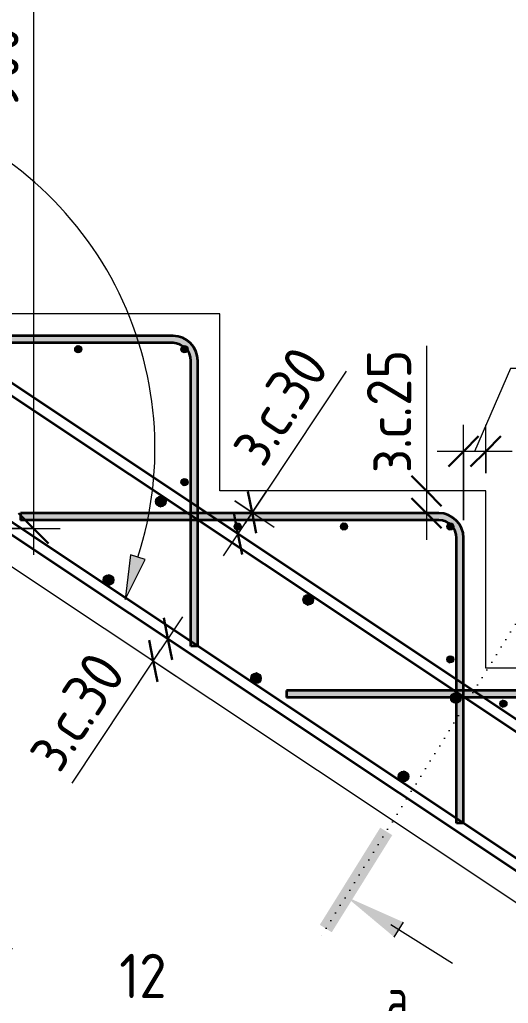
# Model space of a CAD drawing. Header units: millimetres. Extents: x 1059 to 21651, y -4238 to 7265.
# Drawn here: x 2344 to 2896, y -2148 to -1038 of the extents above; entities that cross this region are included whole.
import ezdxf

# ---------------------------------------------------------------- set-up
doc = ezdxf.new("R2010")
doc.units = ezdxf.units.MM
doc.linetypes.add('04 Пунктир 10мм', pattern=[10, 0, -10])
for name, color, linetype, lineweight in [('AA_Dim', 7, 'Continuous', 9), ('AA_Dim-20', 7, 'Continuous', 9), ('AA_Oformlenie', 7, 'Continuous', 9), ('AA_Razrez', 7, 'Continuous', 9), ('AA_Vinoska', 7, 'Continuous', 9), ('AF_Perekritie', 7, 'Continuous', 60), ('AF_Perekritie_Опалубка', 253, 'Continuous', 20), ('KR_Armatura', 7, 'Continuous', 20), ('KR_Armatura_Tonkie', 7, 'Continuous', 20)]:
    doc.layers.add(name, color=color, linetype=linetype, lineweight=lineweight)
doc.styles.add('ISOCPEUR_1', font='isocpeur.TTF', dxfattribs={"width": 0.9, "height": 50})
doc.styles.add('ISOCPEUR_3', font='isocpeur.TTF', dxfattribs={"width": 0.7, "height": 50})
doc.dimstyles.new('00_Точн_3_знака__прозр_', dxfattribs={"dimscale": 304.8, "dimtxt": 50.137748, "dimasz": 0.111549, "dimexe": 0.098425, "dimexo": 0.065617, "dimgap": 0.006562, "dimtad": 1, "dimdec": 3, "dimrnd": 0.001, "dimdsep": 46, "dimtxsty": 'ISOCPEUR_1', "dimblk1": 'OBLIQUE', "dimblk2": 'OBLIQUE', "dimsah": 1, "dimcen": 0.09, "dimdle": 0.098425, "dimazin": 0, "dimtfac": 1, "dimtdec": 4, "dimtix": 1, "dimtmove": 1, "dimatfit": 3, "dimfxl": 1, "dimtvp": 1, "dimtolj": 1, "dimtzin": 0, "dimlwd": 18, "dimlwe": 18, "dimarcsym": 2})
doc.dimstyles.new('05_Округл_5мм__прозр__1', dxfattribs={"dimscale": 304.8, "dimtxt": 50.137748, "dimasz": 0.111549, "dimexe": 0.098425, "dimexo": 0.065617, "dimgap": 0.006562, "dimtad": 1, "dimdec": 0, "dimrnd": 5, "dimdsep": 46, "dimtxsty": 'ISOCPEUR_1', "dimblk1": 'OBLIQUE', "dimblk2": 'OBLIQUE', "dimsah": 1, "dimcen": 0.09, "dimdle": 0.098425, "dimazin": 0, "dimtfac": 1, "dimtdec": 4, "dimtix": 1, "dimtmove": 1, "dimatfit": 3, "dimfxl": 1, "dimtvp": 1, "dimtolj": 1, "dimtzin": 0, "dimlwd": 18, "dimlwe": 18, "dimarcsym": 2})

# ---------------------------------------------------------------- blocks, each defined once
blk = doc.blocks.new('Лестница - Лестница-3665978-КР_РЗ_Арм_1')
at = {"layer": 'AF_Perekritie', "lineweight": 20}
for p, q in [((2570, -1370), (2270, -1370)), ((2570, -1570), (2570, -1370)), ((2870, -1570), (2570, -1570)), ((2870, -1770), (2870, -1570)), ((2270, -1612.2), (4369.6, -3010)), ((3170, -1770), (2870, -1770))]:
    blk.add_line(p, q, dxfattribs=at)
blk = doc.blocks.new('079_Обозначение загиба стержня _ЭлУзла_ - Невидимые линии-4117713-КР_РЗ_Арм_1')
at = {"layer": 'AA_Oformlenie'}
blk.add_hatch(color=256, dxfattribs=at).paths.add_polyline_path([(2462.8, -1692.5), (2485.7, -1647.2), (2468.9, -1642.1)])
for p, q in [((2468.9, -1642.1), (2462.8, -1692.5)), ((2485.7, -1647.2), (2468.9, -1642.1)), ((2462.8, -1692.5), (2485.7, -1647.2))]:
    blk.add_line(p, q, dxfattribs=at)
blk.add_arc((2096.6, -1522), 400, 342.1534, 72.6534, dxfattribs=at)
blk = doc.blocks.new('DIMBLOCK2-КР_РЗ_Арм_1')
at = {"layer": 'AA_Dim-20', "lineweight": 18}
for p, q in [((2712.3, -1434.9), (2621.6, -1571.3)), ((2622.9, -1569.2), (2573.7, -1643.2)), ((2621.6, -1571.3), (2598.3, -1606.2)), ((2586.6, -1581.1), (2631.3, -1610.8)), ((2606.3, -1594.2), (2586.6, -1581.1)), ((2593.7, -1620.4), (2565.4, -1601.6)), ((2590.3, -1618.2), (2593.7, -1620.4))]:
    blk.add_line(p, q, dxfattribs=at)
at = {"layer": 'AA_Dim-20', "lineweight": 30}
for p, q in [((2606.3, -1594.2), (2601.6, -1570.6)), ((2590.3, -1618.2), (2585.6, -1594.6)), ((2606.3, -1594.2), (2611, -1617.7)), ((2590.3, -1618.2), (2595.1, -1641.8))]:
    blk.add_line(p, q, dxfattribs=at)
at = {"layer": 'AA_Dim-20', "color": 0, "lineweight": 18, "insert": (2576.8, -1517.4), "char_height": 50, "width": 172.55, "attachment_point": 1, "rotation": 56.3466, "line_spacing_factor": 1.135194, "style": 'ISOCPEUR_1'}
blk.add_mtext('з.с.30', dxfattribs=at)
blk = doc.blocks.new('_Oblique')
at = {"color": 0, "linetype": 'ByBlock', "lineweight": -2}
blk.add_line((-0.5, -0.5), (0.5, 0.5), dxfattribs=at)
blk = doc.blocks.new('DIMBLOCK3-КР_РЗ_Арм_1')
at = {"layer": 'AA_Dim-20', "lineweight": 18}
for p, q in [((2803.1, -1406.1), (2803.1, -1569.8)), ((2803.1, -1540), (2803.1, -1625)), ((2807.1, -1570), (2773.1, -1570)), ((2803.1, -1569.8), (2803.1, -1582.5)), ((2803.1, -1570), (2807.1, -1570)), ((2807.1, -1595), (2773.1, -1595)), ((2803.1, -1595), (2807.1, -1595))]:
    blk.add_line(p, q, dxfattribs=at)
at = {"layer": 'AA_Dim-20', "lineweight": 30}
for p, q in [((2803.1, -1570), (2786.1, -1553)), ((2803.1, -1570), (2820.1, -1587)), ((2803.1, -1595), (2786.1, -1578)), ((2803.1, -1595), (2820.1, -1612))]:
    blk.add_line(p, q, dxfattribs=at)
at = {"layer": 'AA_Dim-20', "color": 0, "lineweight": 18, "insert": (2735.9, -1549.8), "char_height": 50, "width": 172.55, "attachment_point": 1, "rotation": 90, "line_spacing_factor": 1.135194, "style": 'ISOCPEUR_1'}
blk.add_mtext('з.с.25', dxfattribs=at)
blk = doc.blocks.new('DIMBLOCK4-КР_РЗ_Арм_1')
at = {"layer": 'AA_Dim-20', "lineweight": 18}
for p, q in [((2898.1, -1431.7), (2857.5, -1525.3)), ((3061.9, -1431.7), (2898.1, -1431.7)), ((2845, -1603), (2845, -1495.3)), ((2870, -1550), (2870, -1495.3)), ((2900, -1525.3), (2815, -1525.3)), ((2845, -1525.3), (2845, -1603)), ((2870, -1525.3), (2870, -1550))]:
    blk.add_line(p, q, dxfattribs=at)
at = {"layer": 'AA_Dim-20', "lineweight": 30}
for p, q in [((2845, -1525.3), (2862, -1508.3)), ((2870, -1525.3), (2887, -1508.3)), ((2845, -1525.3), (2828, -1542.3)), ((2870, -1525.3), (2853, -1542.3))]:
    blk.add_line(p, q, dxfattribs=at)
at = {"layer": 'AA_Dim-20', "color": 0, "lineweight": 18, "insert": (2918.1, -1364.6), "char_height": 50, "width": 172.55, "attachment_point": 1, "line_spacing_factor": 1.135194, "style": 'ISOCPEUR_1'}
blk.add_mtext('з.с.25', dxfattribs=at)
blk = doc.blocks.new('Разрез - Номер узла_ спереди-394134-КР_РЗ_Арм_1')
at = {"layer": 'AA_Razrez'}
for points in [[(2750.9, -1949.9), (2764.5, -1958.3), (2696.2, -2067.9), (2682.7, -2059.5)], [(2777.2, -2056.6), (2766.7, -2073.4), (2712, -2027.6)]]:
    blk.add_hatch(color=256, dxfattribs=at).paths.add_polyline_path(points)
for p, q in [((2762.9, -2059.3), (2832.5, -2102.7)), ((2766.7, -2073.4), (2777.2, -2056.6))]:
    blk.add_line(p, q, dxfattribs=at)
blk = doc.blocks.new('DIMBLOCK12-КР_РЗ_Арм_1')
at = {"layer": 'AA_Dim-20', "lineweight": 18}
for p, q in [((2478.1, -1786.8), (2528, -1711.9)), ((2508, -1734.6), (2536.3, -1753.5)), ((2511.3, -1736.8), (2508, -1734.6)), ((2493.8, -1763.1), (2503, -1749.3)), ((2403.1, -1899.5), (2493.8, -1763.1)), ((2491.4, -1759.6), (2519.7, -1778.4)), ((2494.7, -1761.8), (2491.4, -1759.6))]:
    blk.add_line(p, q, dxfattribs=at)
at = {"layer": 'AA_Dim-20', "lineweight": 30}
for p, q in [((2511.3, -1736.8), (2506.6, -1713.3)), ((2494.7, -1761.8), (2490, -1738.2)), ((2511.3, -1736.8), (2516.1, -1760.4)), ((2494.7, -1761.8), (2499.4, -1785.4))]:
    blk.add_line(p, q, dxfattribs=at)
at = {"layer": 'AA_Dim-20', "color": 0, "lineweight": 18, "insert": (2347.2, -1862.3), "char_height": 50, "width": 172.55, "attachment_point": 1, "rotation": 56.3466, "line_spacing_factor": 1.135194, "style": 'ISOCPEUR_1'}
blk.add_mtext('з.с.30', dxfattribs=at)
blk = doc.blocks.new('DIMBLOCK32-КР_РЗ_Арм_1')
at = {"layer": 'AA_Dim-20', "lineweight": 18}
for p, q in [((2359.6, -680), (2359.6, -1642.2)), ((2246, -710), (2389.6, -710)), ((2359.6, -710), (2246, -710)), ((2359.6, -1046.2), (2359.6, -1159.9)), ((2359.6, -1159.9), (2359.6, -1161.1)), ((2290, -1612.2), (2389.6, -1612.2)), ((2359.6, -1612.2), (2290, -1612.2))]:
    blk.add_line(p, q, dxfattribs=at)
at = {"layer": 'AA_Dim-20', "lineweight": 30}
for p, q in [((2359.6, -710), (2342.6, -693)), ((2359.6, -710), (2376.6, -727)), ((2359.6, -1612.2), (2342.6, -1595.2)), ((2359.6, -1612.2), (2376.6, -1629.2))]:
    blk.add_line(p, q, dxfattribs=at)
at = {"layer": 'AA_Dim-20', "color": 0, "lineweight": 18, "insert": (2292.5, -1139.9), "char_height": 50, "width": 112.384, "attachment_point": 1, "rotation": 90, "line_spacing_factor": 1.135194, "style": 'ISOCPEUR_1'}
blk.add_mtext('900', dxfattribs=at)
blk = doc.blocks.new('DIMBLOCK35-КР_РЗ_Арм_1')
at = {"layer": 'AA_Dim-20', "lineweight": 30}
for p, q in [((2220, -2086.7), (2237, -2069.7)), ((2270, -2086.7), (2287, -2069.7)), ((2220, -2086.7), (2203, -2103.7)), ((2270, -2086.7), (2253, -2103.7))]:
    blk.add_line(p, q, dxfattribs=at)
at = {"layer": 'AA_Dim-20', "lineweight": 18}
for p, q in [((2220, -2082.6), (2220, -2116.7)), ((2220, -2086.7), (2220, -2082.6)), ((2270, -2082.6), (2270, -2116.7)), ((2270, -2086.7), (2270, -2082.6)), ((2220, -2086.7), (2300, -2086.7)), ((2253.4, -2086.7), (2245, -2086.7)), ((2335.9, -2086.7), (2253.4, -2086.7))]:
    blk.add_line(p, q, dxfattribs=at)
at = {"layer": 'AA_Dim-20', "color": 0, "lineweight": 18, "insert": (2273.4, -2019.5), "char_height": 50, "width": 74.923, "attachment_point": 1, "line_spacing_factor": 1.135194, "style": 'ISOCPEUR_1'}
blk.add_mtext('50', dxfattribs=at)

msp = doc.modelspace()

# ---------------------------------------------------------------- hatches: boundary and pattern name
at = {"layer": 'KR_Armatura'}
h = msp.add_hatch(color=256, dxfattribs=at)
edge = h.paths.add_edge_path()
edge.add_arc((2410, -1410), 4, 0, 360)
for points in [[(2408.7639, -1413.8042), (2413.2361, -1412.3511), (2413.2361, -1407.6489), (2408.7639, -1406.1958), (2406, -1410)], [(2528.7639, -1413.8042), (2533.2361, -1412.3511), (2533.2361, -1407.6489), (2528.7639, -1406.1958), (2526, -1410)], [(2528.7639, -1563.8042), (2533.2361, -1562.3511), (2533.2361, -1557.6489), (2528.7639, -1556.1958), (2526, -1560)], [(2502.8529, -1587.8169), (2508.2296, -1585.1541), (2508.6119, -1579.1663), (2503.6175, -1575.8413), (2498.2407, -1578.5041), (2497.8584, -1584.4919)], [(2588.7639, -1613.8042), (2593.2361, -1612.3511), (2593.2361, -1607.6489), (2588.7639, -1606.1958), (2586, -1610)], [(2708.7639, -1613.8042), (2713.2361, -1612.3511), (2713.2361, -1607.6489), (2708.7639, -1606.1958), (2706, -1610)], [(2828.7639, -1613.8042), (2833.2361, -1612.3511), (2833.2361, -1607.6489), (2828.7639, -1606.1958), (2826, -1610)], [(2443.8119, -1676.5013), (2449.1887, -1673.8385), (2449.571, -1667.8507), (2444.5766, -1664.5257), (2439.1998, -1667.1885), (2438.8175, -1673.1763)], [(2669.3339, -1698.6504), (2674.7107, -1695.9876), (2675.093, -1689.9997), (2670.0986, -1686.6747), (2664.7218, -1689.3375), (2664.3395, -1695.3254)], [(2828.7639, -1763.8042), (2833.2361, -1762.3511), (2833.2361, -1757.6489), (2828.7639, -1756.1958), (2826, -1760)], [(2610.293, -1787.3348), (2615.6697, -1784.672), (2616.0521, -1778.6842), (2611.0576, -1775.3592), (2605.6809, -1778.022), (2605.2986, -1784.0098)], [(2835.815, -1809.4838), (2841.1918, -1806.821), (2841.5741, -1800.8332), (2836.5796, -1797.5082), (2831.2029, -1800.171), (2830.8206, -1806.1588)], [(2888.7639, -1813.8042), (2893.2361, -1812.3511), (2893.2361, -1807.6489), (2888.7639, -1806.1958), (2886, -1810)], [(2776.7741, -1898.1682), (2782.1508, -1895.5054), (2782.5331, -1889.5176), (2777.5387, -1886.1926), (2772.162, -1888.8554), (2771.7796, -1894.8432)]]:
    msp.add_hatch(color=256, dxfattribs=at).paths.add_polyline_path(points)
h = msp.add_hatch(color=256, dxfattribs=at)
edge = h.paths.add_edge_path()
edge.add_arc((2530, -1410), 4, 0, 360)
h = msp.add_hatch(color=256, dxfattribs=at)
edge = h.paths.add_edge_path()
edge.add_arc((2530, -1560), 4, 0, 360)
h = msp.add_hatch(color=256, dxfattribs=at)
edge = h.paths.add_edge_path()
edge.add_arc((2503.2352, -1581.8291), 6, 0, 360)
h = msp.add_hatch(color=256, dxfattribs=at)
edge = h.paths.add_edge_path()
edge.add_arc((2590, -1610), 4, 0, 360)
h = msp.add_hatch(color=256, dxfattribs=at)
edge = h.paths.add_edge_path()
edge.add_arc((2710, -1610), 4, 0, 360)
h = msp.add_hatch(color=256, dxfattribs=at)
edge = h.paths.add_edge_path()
edge.add_arc((2830, -1610), 4, 0, 360)
h = msp.add_hatch(color=256, dxfattribs=at)
edge = h.paths.add_edge_path()
edge.add_arc((2444.1942, -1670.5135), 6, 0, 360)
h = msp.add_hatch(color=256, dxfattribs=at)
edge = h.paths.add_edge_path()
edge.add_arc((2669.7163, -1692.6626), 6, 0, 360)
h = msp.add_hatch(color=256, dxfattribs=at)
edge = h.paths.add_edge_path()
edge.add_arc((2830, -1760), 4, 0, 360)
h = msp.add_hatch(color=256, dxfattribs=at)
edge = h.paths.add_edge_path()
edge.add_arc((2610.6753, -1781.347), 6, 0, 360)
h = msp.add_hatch(color=256, dxfattribs=at)
edge = h.paths.add_edge_path()
edge.add_arc((2836.1973, -1803.496), 6, 0, 360)
h = msp.add_hatch(color=256, dxfattribs=at)
edge = h.paths.add_edge_path()
edge.add_arc((2890, -1810), 4, 0, 360)
h = msp.add_hatch(color=256, dxfattribs=at)
edge = h.paths.add_edge_path()
edge.add_arc((2777.1564, -1892.1804), 6, 0, 360)
at = {"layer": 'KR_Armatura_Tonkie'}
for color, points in [(250, [(2045, -1403), (2517, -1403), (2517, -1395), (2045, -1395)]), (250, [(2537, -1423), (2545, -1423), (2544.0459, -1415.7531), (2541.2487, -1409), (2536.799, -1403.201), (2531, -1398.7513), (2524.2469, -1395.9541), (2517, -1395), (2517, -1403), (2522.1764, -1403.6815), (2527, -1405.6795), (2531.1421, -1408.8579), (2534.3205, -1413), (2536.3185, -1417.8236)]), (256, [(2545, -1745), (2545, -1423), (2537, -1423), (2537, -1745)]), (250, [(2345, -1603), (2817, -1603), (2817, -1595), (2345, -1595)]), (250, [(2837, -1623), (2845, -1623), (2844.0459, -1615.7531), (2841.2487, -1609), (2836.799, -1603.201), (2831, -1598.7513), (2824.2469, -1595.9541), (2817, -1595), (2817, -1603), (2822.1764, -1603.6815), (2827, -1605.6795), (2831.1421, -1608.8579), (2834.3205, -1613), (2836.3185, -1617.8236)]), (256, [(2845, -1945), (2845, -1623), (2837, -1623), (2837, -1945)]), (250, [(2645, -1803), (3117, -1803), (3117, -1795), (2645, -1795)])]:
    msp.add_hatch(color=color, dxfattribs=at).paths.add_polyline_path(points)

# ---------------------------------------------------------------- linework, layer by layer
at = {"layer": 'AA_Razrez', "linetype": '04 Пунктир 10мм'}
msp.add_line((3053.0057, -1480.257), (2680.2802, -2078.5461), dxfattribs=at)
at = {"layer": 'KR_Armatura'}
for p, q in [((2408.7639, -1406.1958), (2406, -1410)), ((2413.2361, -1407.6489), (2408.7639, -1406.1958)), ((2413.2361, -1412.3511), (2413.2361, -1407.6489)), ((2528.7639, -1406.1958), (2526, -1410)), ((2533.2361, -1407.6489), (2528.7639, -1406.1958)), ((2533.2361, -1412.3511), (2533.2361, -1407.6489)), ((2406, -1410), (2408.7639, -1413.8042)), ((2408.7639, -1413.8042), (2413.2361, -1412.3511)), ((2526, -1410), (2528.7639, -1413.8042)), ((2528.7639, -1413.8042), (2533.2361, -1412.3511)), ((2528.7639, -1556.1958), (2526, -1560)), ((2526, -1560), (2528.7639, -1563.8042)), ((2533.2361, -1557.6489), (2528.7639, -1556.1958)), ((2528.7639, -1563.8042), (2533.2361, -1562.3511)), ((2533.2361, -1562.3511), (2533.2361, -1557.6489)), ((2503.6175, -1575.8413), (2498.2407, -1578.5041)), ((2508.6119, -1579.1663), (2503.6175, -1575.8413)), ((2498.2407, -1578.5041), (2497.8584, -1584.4919)), ((2497.8584, -1584.4919), (2502.8529, -1587.8169)), ((2502.8529, -1587.8169), (2508.2296, -1585.1541)), ((2508.2296, -1585.1541), (2508.6119, -1579.1663)), ((2588.7639, -1606.1958), (2586, -1610)), ((2593.2361, -1607.6489), (2588.7639, -1606.1958)), ((2593.2361, -1612.3511), (2593.2361, -1607.6489)), ((2708.7639, -1606.1958), (2706, -1610)), ((2713.2361, -1607.6489), (2708.7639, -1606.1958)), ((2713.2361, -1612.3511), (2713.2361, -1607.6489)), ((2828.7639, -1606.1958), (2826, -1610)), ((2833.2361, -1607.6489), (2828.7639, -1606.1958)), ((2833.2361, -1612.3511), (2833.2361, -1607.6489)), ((2586, -1610), (2588.7639, -1613.8042)), ((2588.7639, -1613.8042), (2593.2361, -1612.3511)), ((2706, -1610), (2708.7639, -1613.8042)), ((2708.7639, -1613.8042), (2713.2361, -1612.3511)), ((2826, -1610), (2828.7639, -1613.8042)), ((2828.7639, -1613.8042), (2833.2361, -1612.3511)), ((2444.5766, -1664.5257), (2439.1998, -1667.1885)), ((2449.571, -1667.8507), (2444.5766, -1664.5257)), ((2439.1998, -1667.1885), (2438.8175, -1673.1763)), ((2438.8175, -1673.1763), (2443.8119, -1676.5013)), ((2443.8119, -1676.5013), (2449.1887, -1673.8385)), ((2449.1887, -1673.8385), (2449.571, -1667.8507)), ((2670.0986, -1686.6747), (2664.7218, -1689.3375)), ((2675.093, -1689.9997), (2670.0986, -1686.6747)), ((2664.7218, -1689.3375), (2664.3395, -1695.3254)), ((2664.3395, -1695.3254), (2669.3339, -1698.6504)), ((2669.3339, -1698.6504), (2674.7107, -1695.9876)), ((2674.7107, -1695.9876), (2675.093, -1689.9997)), ((2828.7639, -1756.1958), (2826, -1760)), ((2826, -1760), (2828.7639, -1763.8042)), ((2833.2361, -1757.6489), (2828.7639, -1756.1958)), ((2828.7639, -1763.8042), (2833.2361, -1762.3511)), ((2833.2361, -1762.3511), (2833.2361, -1757.6489)), ((2611.0576, -1775.3592), (2605.6809, -1778.022)), ((2616.0521, -1778.6842), (2611.0576, -1775.3592)), ((2605.6809, -1778.022), (2605.2986, -1784.0098)), ((2605.2986, -1784.0098), (2610.293, -1787.3348)), ((2610.293, -1787.3348), (2615.6697, -1784.672)), ((2615.6697, -1784.672), (2616.0521, -1778.6842)), ((2836.5796, -1797.5082), (2831.2029, -1800.171)), ((2841.5741, -1800.8332), (2836.5796, -1797.5082)), ((2831.2029, -1800.171), (2830.8206, -1806.1588)), ((2830.8206, -1806.1588), (2835.815, -1809.4838)), ((2835.815, -1809.4838), (2841.1918, -1806.821)), ((2841.1918, -1806.821), (2841.5741, -1800.8332)), ((2888.7639, -1806.1958), (2886, -1810)), ((2893.2361, -1807.6489), (2888.7639, -1806.1958)), ((2893.2361, -1812.3511), (2893.2361, -1807.6489)), ((2886, -1810), (2888.7639, -1813.8042)), ((2888.7639, -1813.8042), (2893.2361, -1812.3511)), ((2777.5387, -1886.1926), (2772.162, -1888.8554)), ((2782.5331, -1889.5176), (2777.5387, -1886.1926)), ((2772.162, -1888.8554), (2771.7796, -1894.8432)), ((2771.7796, -1894.8432), (2776.7741, -1898.1682)), ((2776.7741, -1898.1682), (2782.1508, -1895.5054)), ((2782.1508, -1895.5054), (2782.5331, -1889.5176))]:
    msp.add_line(p, q, dxfattribs=at)
for centre, radius in [((2410, -1410), 4), ((2530, -1410), 4), ((2530, -1560), 4), ((2503.2352, -1581.8291), 6), ((2590, -1610), 4), ((2710, -1610), 4), ((2830, -1610), 4), ((2444.1942, -1670.5135), 6), ((2669.7163, -1692.6626), 6), ((2830, -1760), 4), ((2610.6753, -1781.347), 6), ((2836.1973, -1803.496), 6), ((2890, -1810), 4), ((2777.1564, -1892.1804), 6)]:
    msp.add_circle(centre, radius, dxfattribs=at)
at = {"layer": 'KR_Armatura_Tonkie', "lineweight": 35}
for p, q in [((1995.9939, -1236.9292), (4629.2439, -2989.9944)), ((2167.4196, -1336.6385), (4164.1304, -2665.9327)), ((1998.325, -1380.8877), (2463.0822, -1690.2961)), ((1991.675, -1390.8765), (4409.4892, -3000.5171)), ((2517, -1395), (2045, -1395)), ((2517, -1403), (2045, -1403)), ((2537, -1745), (2537, -1423)), ((2545, -1745), (2545, -1423)), ((2817, -1595), (2345, -1595)), ((2345, -1595), (2345, -1603)), ((2817, -1603), (2345, -1603)), ((2837, -1945), (2837, -1623)), ((2845, -1945), (2845, -1623)), ((2463.7124, -1690.7156), (4195.35, -2843.5395)), ((2545, -1745), (2537, -1745)), ((3117, -1795), (2645, -1795)), ((2645, -1795), (2645, -1803)), ((3117, -1803), (2645, -1803)), ((2845, -1945), (2837, -1945))]:
    msp.add_line(p, q, dxfattribs=at)
for centre, radius, start in [((2517, -1423), 28, 0), ((2517, -1423), 20, 360), ((2817, -1623), 28, 0), ((2817, -1623), 20, 360)]:
    msp.add_arc(centre, radius, start, 90, dxfattribs=at)

# ---------------------------------------------------------------- block references
at = {"layer": 'AA_Oformlenie'}
msp.add_blockref('079_Обозначение загиба стержня _ЭлУзла_ - Невидимые линии-4117713-КР_РЗ_Арм_1', (0, 0), dxfattribs=at)
at = {"layer": 'AA_Razrez'}
msp.add_blockref('Разрез - Номер узла_ спереди-394134-КР_РЗ_Арм_1', (0, 0), dxfattribs=at)
at = {"layer": 'AF_Perekritie_Опалубка'}
msp.add_blockref('Лестница - Лестница-3665978-КР_РЗ_Арм_1', (0, 0), dxfattribs=at)

# ---------------------------------------------------------------- texts
at = {"layer": 'AA_Razrez', "insert": (2757.9053, -2118.009), "char_height": 50, "width": 33.670875, "attachment_point": 1, "style": 'ISOCPEUR_3'}
msp.add_mtext('\\fISOCPEUR|b0|i0|c204|p34|;\\W.7;а', dxfattribs=at)
at = {"layer": 'AA_Vinoska', "insert": (2456.3773, -2092.2004), "char_height": 50, "width": 66.379725, "attachment_point": 1, "style": 'ISOCPEUR_1'}
msp.add_mtext('12', dxfattribs=at)

# ---------------------------------------------------------------- dimensions: what is measured, and where the dimension line sits
at = {"layer": 'AA_Dim', "lineweight": 18}
for base, p1, p2, angle, dimstyle, override, picture, middle, turn in [((2359.6385, -1612.2093), (2226, -710), (2270, -1612.2093), 90, '05_Округл_5мм__прозр__1', {"dimpost": '<>', "dimfxl": 903.281587}, 'DIMBLOCK32-КР_РЗ_Арм_1', (2325.8359, -1083.6614), 90), ((2590.3315, -1618.1887), (2570, -1570), (2610.3439, -1631.5118), 56.3466253, '05_Округл_5мм__прозр__1', {"dimpost": 'з.с.<>', "dimfxl": 73.561779}, 'DIMBLOCK2-КР_РЗ_Арм_1', (2652.3186, -1464.082), 56.3466253), ((2803.0803, -1595), (2827.1219, -1570), (2827.1219, -1595), 90, '00_Точн_3_знака__прозр_', {"dimpost": 'з.с.<>', "dimfxl": 25}, 'DIMBLOCK3-КР_РЗ_Арм_1', (2769.2777, -1463.5712), 90), ((2511.3406, -1736.8397), (2474.7032, -1748.4888), (2491.3282, -1723.5167), 56.3466253, '00_Точн_3_знака__прозр_', {"dimpost": 'з.с.<>', "dimfxl": 30}, 'DIMBLOCK12-КР_РЗ_Арм_1', (2422.7444, -1808.9215), 56.3466253)]:
    dim = msp.add_linear_dim(base=base, p1=p1, p2=p2, angle=angle, dimstyle=dimstyle, override=override, dxfattribs=at)
    dim.commit()
    dim.dimension.update_dxf_attribs({"geometry": picture, "text_midpoint": middle, "dimtype": 160, "text_rotation": turn})
for base, p1, p2, dimstyle, override, picture, middle in [((2845, -1525.2541), (2870, -1570), (2845, -1623), '00_Точн_3_знака__прозр_', {"dimpost": 'з.с.<>', "dimfxl": 58.600341}, 'DIMBLOCK4-КР_РЗ_Арм_1', (3004.3449, -1397.9087)), ((2270, -2086.6565), (2220, -2062.6149), (2270, -2062.6149), '05_Округл_5мм__прозр__1', {"dimpost": '<>', "dimfxl": 50}, 'DIMBLOCK35-КР_РЗ_Арм_1', (2310.8936, -2052.8539))]:
    dim = msp.add_linear_dim(base=base, p1=p1, p2=p2, dimstyle=dimstyle, override=override, dxfattribs=at)
    dim.commit()
    dim.dimension.update_dxf_attribs({"geometry": picture, "text_midpoint": middle, "dimtype": 160})

doc.saveas('drawing.dxf')
